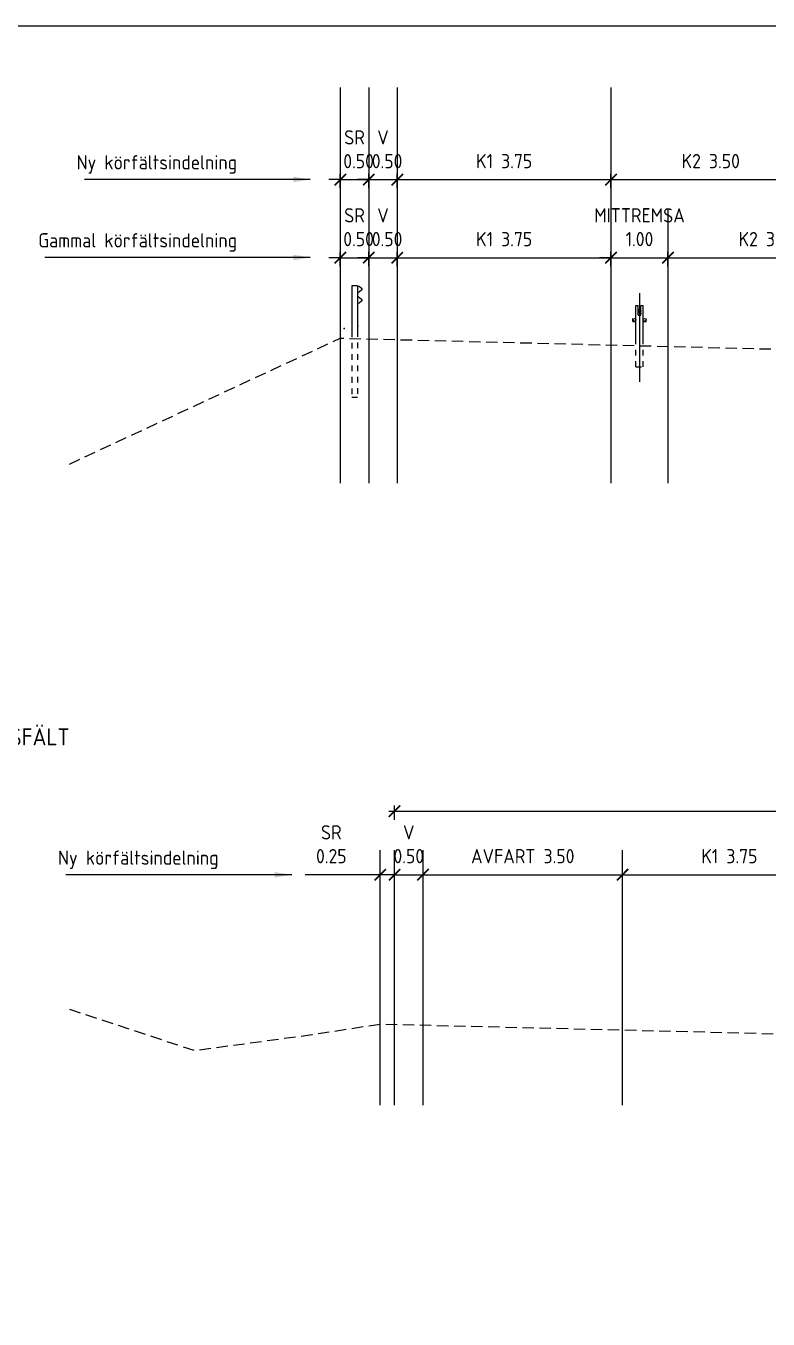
# Model space of a CAD drawing. Header units: metres. Extents: x 166439 to 168621, y 6226863 to 6228959.
# Drawn here: x 166474.9 to 166487.92, y 6226895.64 to 6226918.32 of the extents above; entities that cross this region are included whole.
import ezdxf

# ---------------------------------------------------------------- set-up
doc = ezdxf.new("R2010")
doc.units = ezdxf.units.M
doc.header["$LTSCALE"] = 0.1
doc.header["$MEASUREMENT"] = 0
for name, pattern in [('DASHED_1', [2, 1, -1]), ('DASHED_2', [3, 2, -1]), ('HIDDEN', [0.375, 0.25, -0.125])]:
    doc.linetypes.add(name, pattern=pattern)
doc.layers.get('0').update_dxf_attribs({"linetype": 'CONTINUOUS'})
doc.layers.get('DEFPOINTS').update_dxf_attribs({"color": 5, "linetype": 'CONTINUOUS'})
for name, color, linetype in [('04_mått', 4, 'CONTINUOUS'), ('04_mått_bef', 8, 'CONTINUOUS'), ('04_txt', 1, 'CONTINUOUS'), ('Bef_Räcke', 8, 'CONTINUOUS'), ('M-372A', 8, 'DASHED_2')]:
    doc.layers.add(name, color=color, linetype=linetype)
doc.styles.add('ISO', font='iso.shx')
doc.dimstyles.new('BH90$0', dxfattribs={"dimscale": 0.05, "dimtxt": 2.5, "dimasz": 2, "dimexe": 1, "dimexo": 5, "dimgap": 2, "dimtad": 1, "dimzin": 0, "dimdsep": 46, "dimtxsty": 'ISO', "dimblk1": 'ARCHTICK', "dimblk2": 'ARCHTICK', "dimsah": 1, "dimcen": 1.5, "dimdle": 1, "dimadec": 0, "dimazin": 0, "dimtfac": 1, "dimtix": 1, "dimtmove": 0, "dimatfit": 3, "dimfxl": 1.5, "dimfxlon": 1, "dimtolj": 1, "dimtzin": 0, "dimarcsym": 0})
doc.dimstyles.new('BH90$7', dxfattribs={"dimscale": 0.05, "dimtxt": 2.5, "dimasz": 3, "dimexe": 2, "dimexo": 20, "dimgap": 1, "dimtad": 1, "dimzin": 0, "dimdsep": 46, "dimtxsty": 'ISO', "dimblk1": 'OPEN90', "dimblk2": 'OPEN90', "dimsah": 1, "dimcen": 4, "dimdle": 2, "dimadec": 0, "dimazin": 0, "dimtfac": 1, "dimtix": 1, "dimtmove": 0, "dimatfit": 3, "dimfxl": 2, "dimtolj": 1, "dimtzin": 0, "dimarcsym": 0})

# ---------------------------------------------------------------- blocks, each defined once
blk = doc.blocks.new('_ARCHTICK')
at = {"color": 0, "linetype": 'ByBlock', "const_width": 0.15}
blk.add_lwpolyline([(-0.5, -0.5), (0.5, 0.5)], dxfattribs=at)
blk = doc.blocks.new('*D52')
at = {"layer": '04_mått_bef', "color": 0, "lineweight": -2}
for p, q in [((166480.415, 6226914.101), (166480.415, 6226914.351)), ((166480.915, 6226914.101), (166480.915, 6226914.351)), ((166480.415, 6226914.251), (166480.215, 6226914.251)), ((166480.415, 6226914.251), (166480.915, 6226914.251)), ((166480.915, 6226914.251), (166481.115, 6226914.251))]:
    blk.add_line(p, q, dxfattribs=at)
at = {"layer": 'DEFPOINTS', "color": 0}
for p in [(166480.915, 6226914.251), (166480.415, 6226912.839), (166480.915, 6226912.827)]:
    blk.add_point(p, dxfattribs=at)
at = {"layer": '04_mått_bef', "color": 0, "lineweight": -2, "xscale": 0.2, "yscale": 0.2, "zscale": 0.2}
blk.add_blockref('_ARCHTICK', (166480.415, 6226914.251), dxfattribs=at)
at = {"layer": '04_mått_bef', "color": 0, "lineweight": -2, "xscale": 0.2, "yscale": 0.2, "zscale": 0.2, "rotation": 180}
blk.add_blockref('_ARCHTICK', (166480.915, 6226914.251), dxfattribs=at)
at = {"layer": '04_mått_bef', "color": 0, "insert": (166480.665, 6226914.785), "char_height": 0.25, "attachment_point": 5, "style": 'ISO'}
blk.add_mtext('\\A1;SR\\P 0.50', dxfattribs=at)
blk = doc.blocks.new('*D53')
at = {"layer": '04_mått_bef', "color": 0, "lineweight": -2}
for p, q in [((166480.915, 6226914.101), (166480.915, 6226914.351)), ((166481.415, 6226914.101), (166481.415, 6226914.351)), ((166480.915, 6226914.251), (166480.715, 6226914.251)), ((166480.915, 6226914.251), (166481.415, 6226914.251)), ((166481.415, 6226914.251), (166481.615, 6226914.251))]:
    blk.add_line(p, q, dxfattribs=at)
at = {"layer": 'DEFPOINTS', "color": 0}
for p in [(166481.415, 6226914.251), (166480.915, 6226912.827), (166481.415, 6226912.814)]:
    blk.add_point(p, dxfattribs=at)
at = {"layer": '04_mått_bef', "color": 0, "lineweight": -2, "xscale": 0.2, "yscale": 0.2, "zscale": 0.2}
blk.add_blockref('_ARCHTICK', (166480.915, 6226914.251), dxfattribs=at)
at = {"layer": '04_mått_bef', "color": 0, "lineweight": -2, "xscale": 0.2, "yscale": 0.2, "zscale": 0.2, "rotation": 180}
blk.add_blockref('_ARCHTICK', (166481.415, 6226914.251), dxfattribs=at)
at = {"layer": '04_mått_bef', "color": 0, "insert": (166481.165, 6226914.785), "char_height": 0.25, "attachment_point": 5, "style": 'ISO'}
blk.add_mtext('\\A1;V\\P 0.50', dxfattribs=at)
blk = doc.blocks.new('*D54')
at = {"layer": '04_mått_bef', "color": 0, "lineweight": -2}
for p, q in [((166481.415, 6226914.101), (166481.415, 6226914.351)), ((166485.165, 6226914.101), (166485.165, 6226914.351)), ((166481.315, 6226914.251), (166485.265, 6226914.251))]:
    blk.add_line(p, q, dxfattribs=at)
at = {"layer": 'DEFPOINTS', "color": 0}
for p in [(166485.165, 6226914.251), (166481.415, 6226912.814), (166485.165, 6226912.72)]:
    blk.add_point(p, dxfattribs=at)
at = {"layer": '04_mått_bef', "color": 0, "lineweight": -2, "xscale": 0.2, "yscale": 0.2, "zscale": 0.2, "rotation": 180}
blk.add_blockref('_ARCHTICK', (166481.415, 6226914.251), dxfattribs=at)
at = {"layer": '04_mått_bef', "color": 0, "lineweight": -2, "xscale": 0.2, "yscale": 0.2, "zscale": 0.2}
blk.add_blockref('_ARCHTICK', (166485.165, 6226914.251), dxfattribs=at)
at = {"layer": '04_mått_bef', "color": 0, "insert": (166483.29, 6226914.576), "char_height": 0.25, "attachment_point": 5, "style": 'ISO'}
blk.add_mtext('\\A1;K1 3.75', dxfattribs=at)
blk = doc.blocks.new('*D55')
at = {"layer": '04_mått_bef', "color": 0, "lineweight": -2}
for p, q in [((166485.165, 6226914.101), (166485.165, 6226914.351)), ((166486.165, 6226914.101), (166486.165, 6226914.351)), ((166485.165, 6226914.251), (166484.965, 6226914.251)), ((166485.165, 6226914.251), (166486.165, 6226914.251)), ((166486.165, 6226914.251), (166486.365, 6226914.251))]:
    blk.add_line(p, q, dxfattribs=at)
at = {"layer": 'DEFPOINTS', "color": 0}
for p in [(166486.165, 6226914.251), (166485.165, 6226912.72), (166486.165, 6226912.695)]:
    blk.add_point(p, dxfattribs=at)
at = {"layer": '04_mått_bef', "color": 0, "lineweight": -2, "xscale": 0.2, "yscale": 0.2, "zscale": 0.2}
blk.add_blockref('_ARCHTICK', (166485.165, 6226914.251), dxfattribs=at)
at = {"layer": '04_mått_bef', "color": 0, "lineweight": -2, "xscale": 0.2, "yscale": 0.2, "zscale": 0.2, "rotation": 180}
blk.add_blockref('_ARCHTICK', (166486.165, 6226914.251), dxfattribs=at)
at = {"layer": '04_mått_bef', "color": 0, "insert": (166485.665, 6226914.785), "char_height": 0.25, "attachment_point": 5, "style": 'ISO'}
blk.add_mtext('\\A1;MITTREMSA\\P1.00', dxfattribs=at)
blk = doc.blocks.new('*D56')
at = {"layer": '04_mått_bef', "color": 0, "lineweight": -2}
for p, q in [((166486.165, 6226914.101), (166486.165, 6226914.351)), ((166489.665, 6226914.101), (166489.665, 6226914.351)), ((166486.065, 6226914.251), (166489.765, 6226914.251))]:
    blk.add_line(p, q, dxfattribs=at)
at = {"layer": 'DEFPOINTS', "color": 0}
for p in [(166489.665, 6226914.251), (166486.165, 6226912.695), (166489.665, 6226912.608)]:
    blk.add_point(p, dxfattribs=at)
at = {"layer": '04_mått_bef', "color": 0, "lineweight": -2, "xscale": 0.2, "yscale": 0.2, "zscale": 0.2, "rotation": 180}
blk.add_blockref('_ARCHTICK', (166486.165, 6226914.251), dxfattribs=at)
at = {"layer": '04_mått_bef', "color": 0, "lineweight": -2, "xscale": 0.2, "yscale": 0.2, "zscale": 0.2}
blk.add_blockref('_ARCHTICK', (166489.665, 6226914.251), dxfattribs=at)
at = {"layer": '04_mått_bef', "color": 0, "insert": (166487.915, 6226914.576), "char_height": 0.25, "attachment_point": 5, "style": 'ISO'}
blk.add_mtext('\\A1;K2 3.50', dxfattribs=at)
blk = doc.blocks.new('*D60')
at = {"layer": '04_mått', "color": 0, "lineweight": -2}
for p, q in [((166480.415, 6226915.469), (166480.415, 6226915.719)), ((166480.915, 6226915.469), (166480.915, 6226915.719)), ((166480.415, 6226915.619), (166480.215, 6226915.619)), ((166480.415, 6226915.619), (166480.915, 6226915.619)), ((166480.915, 6226915.619), (166481.115, 6226915.619))]:
    blk.add_line(p, q, dxfattribs=at)
at = {"layer": 'DEFPOINTS', "color": 0}
for p in [(166480.915, 6226915.619), (166480.415, 6226914.207), (166480.915, 6226914.194)]:
    blk.add_point(p, dxfattribs=at)
at = {"layer": '04_mått', "color": 0, "lineweight": -2, "xscale": 0.2, "yscale": 0.2, "zscale": 0.2}
blk.add_blockref('_ARCHTICK', (166480.415, 6226915.619), dxfattribs=at)
at = {"layer": '04_mått', "color": 0, "lineweight": -2, "xscale": 0.2, "yscale": 0.2, "zscale": 0.2, "rotation": 180}
blk.add_blockref('_ARCHTICK', (166480.915, 6226915.619), dxfattribs=at)
at = {"layer": '04_mått', "color": 0, "insert": (166480.665, 6226916.152), "char_height": 0.25, "attachment_point": 5, "style": 'ISO'}
blk.add_mtext('\\A1;SR\\P 0.50', dxfattribs=at)
blk = doc.blocks.new('*D61')
at = {"layer": '04_mått', "color": 0, "lineweight": -2}
for p, q in [((166480.915, 6226915.469), (166480.915, 6226915.719)), ((166481.415, 6226915.469), (166481.415, 6226915.719)), ((166480.915, 6226915.619), (166480.715, 6226915.619)), ((166480.915, 6226915.619), (166481.415, 6226915.619)), ((166481.415, 6226915.619), (166481.615, 6226915.619))]:
    blk.add_line(p, q, dxfattribs=at)
at = {"layer": 'DEFPOINTS', "color": 0}
for p in [(166481.415, 6226915.619), (166480.915, 6226914.194), (166481.415, 6226914.182)]:
    blk.add_point(p, dxfattribs=at)
at = {"layer": '04_mått', "color": 0, "lineweight": -2, "xscale": 0.2, "yscale": 0.2, "zscale": 0.2}
blk.add_blockref('_ARCHTICK', (166480.915, 6226915.619), dxfattribs=at)
at = {"layer": '04_mått', "color": 0, "lineweight": -2, "xscale": 0.2, "yscale": 0.2, "zscale": 0.2, "rotation": 180}
blk.add_blockref('_ARCHTICK', (166481.415, 6226915.619), dxfattribs=at)
at = {"layer": '04_mått', "color": 0, "insert": (166481.165, 6226916.152), "char_height": 0.25, "attachment_point": 5, "style": 'ISO'}
blk.add_mtext('\\A1;V\\P 0.50', dxfattribs=at)
blk = doc.blocks.new('*D62')
at = {"layer": '04_mått', "color": 0, "lineweight": -2}
for p, q in [((166481.415, 6226915.469), (166481.415, 6226915.719)), ((166485.165, 6226915.469), (166485.165, 6226915.719)), ((166481.315, 6226915.619), (166485.265, 6226915.619))]:
    blk.add_line(p, q, dxfattribs=at)
at = {"layer": 'DEFPOINTS', "color": 0}
for p in [(166485.165, 6226915.619), (166481.415, 6226914.182), (166485.165, 6226914.088)]:
    blk.add_point(p, dxfattribs=at)
at = {"layer": '04_mått', "color": 0, "lineweight": -2, "xscale": 0.2, "yscale": 0.2, "zscale": 0.2, "rotation": 180}
blk.add_blockref('_ARCHTICK', (166481.415, 6226915.619), dxfattribs=at)
at = {"layer": '04_mått', "color": 0, "lineweight": -2, "xscale": 0.2, "yscale": 0.2, "zscale": 0.2}
blk.add_blockref('_ARCHTICK', (166485.165, 6226915.619), dxfattribs=at)
at = {"layer": '04_mått', "color": 0, "insert": (166483.29, 6226915.944), "char_height": 0.25, "attachment_point": 5, "style": 'ISO'}
blk.add_mtext('\\A1;K1 3.75', dxfattribs=at)
blk = doc.blocks.new('*D64')
at = {"layer": '04_mått', "color": 0, "lineweight": -2}
for p, q in [((166485.165, 6226915.469), (166485.165, 6226915.719)), ((166488.665, 6226915.469), (166488.665, 6226915.719)), ((166485.065, 6226915.619), (166488.765, 6226915.619))]:
    blk.add_line(p, q, dxfattribs=at)
at = {"layer": 'DEFPOINTS', "color": 0}
for p in [(166488.665, 6226915.619), (166485.165, 6226914.063), (166488.665, 6226913.976)]:
    blk.add_point(p, dxfattribs=at)
at = {"layer": '04_mått', "color": 0, "lineweight": -2, "xscale": 0.2, "yscale": 0.2, "zscale": 0.2, "rotation": 180}
blk.add_blockref('_ARCHTICK', (166485.165, 6226915.619), dxfattribs=at)
at = {"layer": '04_mått', "color": 0, "lineweight": -2, "xscale": 0.2, "yscale": 0.2, "zscale": 0.2}
blk.add_blockref('_ARCHTICK', (166488.665, 6226915.619), dxfattribs=at)
at = {"layer": '04_mått', "color": 0, "insert": (166486.915, 6226915.944), "char_height": 0.25, "attachment_point": 5, "style": 'ISO'}
blk.add_mtext('\\A1;K2 3.50', dxfattribs=at)
blk = doc.blocks.new('STALLINE')
at = {"color": 0}
for p, q in [((-0.065, 1.079), (-0.025, 1.079)), ((-0.065, 0.4), (-0.065, 1.079)), ((-0.025, 0.909), (-0.025, 1.079)), ((-0.025, 0.909), (0.025, 0.909)), ((0.025, 1.079), (0.065, 1.079)), ((0.025, 0.909), (0.025, 1.079)), ((0.065, 0.4), (0.065, 1.079)), ((-0.115, 0.799), (-0.115, 0.849)), ((-0.115, 0.799), (-0.065, 0.799)), ((0.065, 0.799), (0.115, 0.799)), ((0.115, 0.799), (0.115, 0.849))]:
    blk.add_line(p, q, dxfattribs=at)
at = {"color": 0, "linetype": 'HIDDEN'}
for p, q in [((-0.065, 0), (-0.065, 0.4)), ((0.065, 0), (0.065, 0.4)), ((-0.065, 0), (0.065, 0))]:
    blk.add_line(p, q, dxfattribs=at)
at = {"color": 0}
for centre in [(0, 0.985), (0, 0.934), (-0.09, 0.824), (0.09, 0.824)]:
    blk.add_circle(centre, 0.025, dxfattribs=at)
blk = doc.blocks.new('W_räcke')
for p, q in [((-0.047, 0.922), (-0.047, 0.129)), ((-0.047, 0.922), (0.053, 0.922)), ((0.053, 0.922), (0.053, 0.126)), ((0.053, -1.028), (-0.047, -1.028))]:
    blk.add_line(p, q)
at = {"linetype": 'DASHED_1'}
for p, q in [((-0.047, 0.129), (-0.047, -1.028)), ((0.053, 0.126), (0.053, -1.028))]:
    blk.add_line(p, q, dxfattribs=at)
blk.add_lwpolyline([(-0.047, 0.922), (-0.071, 0.919, 0.121491), (-0.075, 0.917), (-0.117, 0.886, 0.509031), (-0.117, 0.847), (-0.057, 0.804, -0.241759), (-0.047, 0.784), (-0.047, 0.769), (-0.047, 0.754, -0.241759), (-0.057, 0.735), (-0.117, 0.692, 0.509031), (-0.117, 0.653), (-0.075, 0.622, 0.121491), (-0.071, 0.62), (-0.047, 0.616)], format="xyb")
for p in [(-0.052, 0.219), (0.183, 0.175)]:
    blk.add_point(p)
blk = doc.blocks.new('_Open90')
at = {"color": 0, "linetype": 'ByBlock', "lineweight": -2}
for p, q in [((0, 0), (-1, 0)), ((-0.5, 0.5), (0, 0)), ((0, 0), (-0.5, -0.5))]:
    blk.add_line(p, q, dxfattribs=at)
blk = doc.blocks.new('*D276')
at = {"layer": '04_mått', "color": 0, "lineweight": -2}
for p, q in [((166481.117, 6226903.431), (166479.799, 6226903.431)), ((166481.117, 6226903.281), (166481.117, 6226903.531)), ((166481.367, 6226903.431), (166481.117, 6226903.431)), ((166481.367, 6226903.281), (166481.367, 6226903.531)), ((166481.367, 6226903.431), (166481.567, 6226903.431))]:
    blk.add_line(p, q, dxfattribs=at)
at = {"layer": 'DEFPOINTS', "color": 0}
for p in [(166481.367, 6226903.431), (166481.117, 6226901.988), (166481.367, 6226901.982)]:
    blk.add_point(p, dxfattribs=at)
at = {"layer": '04_mått', "color": 0, "lineweight": -2, "xscale": 0.2, "yscale": 0.2, "zscale": 0.2}
blk.add_blockref('_ARCHTICK', (166481.117, 6226903.431), dxfattribs=at)
at = {"layer": '04_mått', "color": 0, "lineweight": -2, "xscale": 0.2, "yscale": 0.2, "zscale": 0.2, "rotation": 180}
blk.add_blockref('_ARCHTICK', (166481.367, 6226903.431), dxfattribs=at)
at = {"layer": '04_mått', "color": 0, "insert": (166480.258, 6226903.965), "char_height": 0.25, "attachment_point": 5, "style": 'ISO'}
blk.add_mtext('\\A1;SR\\P0.25', dxfattribs=at)
blk = doc.blocks.new('*D277')
at = {"layer": '04_mått', "color": 0, "lineweight": -2}
for p, q in [((166481.367, 6226903.431), (166481.167, 6226903.431)), ((166481.367, 6226903.281), (166481.367, 6226903.531)), ((166481.367, 6226903.431), (166481.867, 6226903.431)), ((166481.867, 6226903.281), (166481.867, 6226903.531)), ((166481.867, 6226903.431), (166482.067, 6226903.431))]:
    blk.add_line(p, q, dxfattribs=at)
at = {"layer": 'DEFPOINTS', "color": 0}
for p in [(166481.867, 6226903.431), (166481.367, 6226901.982), (166481.867, 6226901.982)]:
    blk.add_point(p, dxfattribs=at)
at = {"layer": '04_mått', "color": 0, "lineweight": -2, "xscale": 0.2, "yscale": 0.2, "zscale": 0.2}
blk.add_blockref('_ARCHTICK', (166481.367, 6226903.431), dxfattribs=at)
at = {"layer": '04_mått', "color": 0, "lineweight": -2, "xscale": 0.2, "yscale": 0.2, "zscale": 0.2, "rotation": 180}
blk.add_blockref('_ARCHTICK', (166481.867, 6226903.431), dxfattribs=at)
at = {"layer": '04_mått', "color": 0, "insert": (166481.617, 6226903.965), "char_height": 0.25, "attachment_point": 5, "style": 'ISO'}
blk.add_mtext('\\A1;V\\P0.50', dxfattribs=at)
blk = doc.blocks.new('*D278')
at = {"layer": '04_mått', "color": 0, "lineweight": -2}
for p, q in [((166481.767, 6226903.431), (166485.467, 6226903.431)), ((166481.867, 6226903.281), (166481.867, 6226903.531)), ((166485.367, 6226903.281), (166485.367, 6226903.531))]:
    blk.add_line(p, q, dxfattribs=at)
at = {"layer": 'DEFPOINTS', "color": 0}
for p in [(166485.367, 6226903.431), (166481.867, 6226901.97), (166485.367, 6226901.885)]:
    blk.add_point(p, dxfattribs=at)
at = {"layer": '04_mått', "color": 0, "lineweight": -2, "xscale": 0.2, "yscale": 0.2, "zscale": 0.2, "rotation": 180}
blk.add_blockref('_ARCHTICK', (166481.867, 6226903.431), dxfattribs=at)
at = {"layer": '04_mått', "color": 0, "lineweight": -2, "xscale": 0.2, "yscale": 0.2, "zscale": 0.2}
blk.add_blockref('_ARCHTICK', (166485.367, 6226903.431), dxfattribs=at)
at = {"layer": '04_mått', "color": 0, "insert": (166483.617, 6226903.756), "char_height": 0.25, "attachment_point": 5, "style": 'ISO'}
blk.add_mtext('\\A1;AVFART 3.50', dxfattribs=at)
blk = doc.blocks.new('*D279')
at = {"layer": '04_mått', "color": 0, "lineweight": -2}
for p, q in [((166485.267, 6226903.431), (166489.217, 6226903.431)), ((166485.367, 6226903.281), (166485.367, 6226903.531)), ((166489.117, 6226903.281), (166489.117, 6226903.531))]:
    blk.add_line(p, q, dxfattribs=at)
at = {"layer": 'DEFPOINTS', "color": 0}
for p in [(166489.117, 6226903.431), (166485.367, 6226901.885), (166489.117, 6226901.788)]:
    blk.add_point(p, dxfattribs=at)
at = {"layer": '04_mått', "color": 0, "lineweight": -2, "xscale": 0.2, "yscale": 0.2, "zscale": 0.2, "rotation": 180}
blk.add_blockref('_ARCHTICK', (166485.367, 6226903.431), dxfattribs=at)
at = {"layer": '04_mått', "color": 0, "lineweight": -2, "xscale": 0.2, "yscale": 0.2, "zscale": 0.2}
blk.add_blockref('_ARCHTICK', (166489.117, 6226903.431), dxfattribs=at)
at = {"layer": '04_mått', "color": 0, "insert": (166487.242, 6226903.756), "char_height": 0.25, "attachment_point": 5, "style": 'ISO'}
blk.add_mtext('\\A1;K1 3.75', dxfattribs=at)
blk = doc.blocks.new('*D284')
at = {"layer": '04_mått', "color": 0, "lineweight": -2}
for p, q in [((166481.367, 6226904.394), (166481.367, 6226904.644)), ((166497.867, 6226904.394), (166497.867, 6226904.644)), ((166481.267, 6226904.544), (166497.967, 6226904.544))]:
    blk.add_line(p, q, dxfattribs=at)
at = {"layer": 'DEFPOINTS', "color": 0}
for p in [(166497.867, 6226904.544), (166481.367, 6226900.906), (166497.867, 6226900.492)]:
    blk.add_point(p, dxfattribs=at)
at = {"layer": '04_mått', "color": 0, "lineweight": -2, "xscale": 0.2, "yscale": 0.2, "zscale": 0.2, "rotation": 180}
blk.add_blockref('_ARCHTICK', (166481.367, 6226904.544), dxfattribs=at)
at = {"layer": '04_mått', "color": 0, "lineweight": -2, "xscale": 0.2, "yscale": 0.2, "zscale": 0.2}
blk.add_blockref('_ARCHTICK', (166497.867, 6226904.544), dxfattribs=at)
at = {"layer": '04_mått', "color": 0, "insert": (166489.617, 6226904.869), "char_height": 0.25, "attachment_point": 5, "style": 'ISO'}
blk.add_mtext('\\A1;16.50', dxfattribs=at)

msp = doc.modelspace()

# ---------------------------------------------------------------- linework, layer by layer
at = {"layer": 'DEFPOINTS', "color": 2}
for p, q in [((166480.4153, 6226917.2334), (166480.4153, 6226912.4311)), ((166480.9153, 6226917.2334), (166480.9153, 6226912.4311)), ((166481.4153, 6226917.2334), (166481.4153, 6226912.4311)), ((166485.1653, 6226917.2334), (166485.1653, 6226912.4311))]:
    msp.add_line(p, q, dxfattribs=at)
at = {"layer": 'DEFPOINTS'}
for p, q in [((166480.4153, 6226915.0977), (166480.4153, 6226910.2954)), ((166480.9153, 6226915.0977), (166480.9153, 6226910.2954)), ((166481.4153, 6226915.0977), (166481.4153, 6226910.2954)), ((166485.1653, 6226915.0977), (166485.1653, 6226910.2954)), ((166486.1653, 6226915.0977), (166486.1653, 6226910.2954)), ((166485.6653, 6226913.6259), (166485.6653, 6226912.074))]:
    msp.add_line(p, q, dxfattribs=at)
at = {"layer": 'DEFPOINTS', "flags": 128}
msp.add_lwpolyline([(166465.8364, 6226918.3159), (166543.9364, 6226918.3159), (166543.9364, 6226862.9159), (166465.8364, 6226862.9159)], close=True, dxfattribs=at)
at = {"layer": 'DEFPOINTS', "color": 2, "flags": 128}
for points in [[(166481.1167, 6226899.3909), (166481.1167, 6226903.861)], [(166481.3667, 6226899.3909), (166481.3667, 6226903.861)], [(166481.8667, 6226899.3909), (166481.8667, 6226903.861)], [(166485.3667, 6226899.3909), (166485.3667, 6226903.861)]]:
    msp.add_lwpolyline(points, dxfattribs=at)
at = {"layer": 'M-372A', "flags": 128}
for points in [[(166475.662, 6226910.6322), (166480.4153, 6226912.8392), (166494.4153, 6226912.4892), (166504.2325, 6226907.8111), (166505.4919, 6226907.6086), (166508.4143, 6226907.5728)], [(166475.662, 6226901.0738), (166477.855, 6226900.3487), (166479.9228, 6226900.6286), (166479.9234, 6226900.6286), (166481.1167, 6226900.813), (166487.1342, 6226900.6663), (166494.1647, 6226900.4775), (166494.1653, 6226900.4775), (166495.9598, 6226900.1807), (166497.4124, 6226899.9541), (166500.5102, 6226901.0792), (166500.5109, 6226901.0793), (166504.2544, 6226902.397), (166504.6674, 6226902.6228), (166504.668, 6226902.6232), (166505.0786, 6226902.7296), (166505.0795, 6226902.7295), (166505.5896, 6226902.7111), (166505.5902, 6226902.7111), (166508.4448, 6226902.6997)]]:
    msp.add_lwpolyline(points, dxfattribs=at)

# ---------------------------------------------------------------- block references
at = {"layer": 'Bef_Räcke', "xscale": -1, "rotation": 359.9999999901738}
msp.add_blockref('W_räcke', (166480.6692, 6226912.8328), dxfattribs=at)
at = {"layer": 'Bef_Räcke'}
msp.add_blockref('STALLINE', (166485.6653, 6226912.3353), dxfattribs=at)

# ---------------------------------------------------------------- texts
at = {"layer": '04_mått', "char_height": 0.25, "attachment_point": 9, "style": 'ISO'}
for s, insert in [('\\A1;Ny körfältsindelning ', (166478.6048, 6226915.7227)), ('\\A1;Gammal körfältsindelning', (166478.6048, 6226914.3549)), ('\\A1;Ny körfältsindelning', (166478.2792, 6226903.5293))]:
    msp.add_mtext(s, dxfattribs=dict(at, insert=insert))
at = {"layer": '04_txt', "color": 3, "style": 'ISO'}
msp.add_text('BREDDNING FÖR PÅFART ÖSTERUT/ ADDITIONSFÄLT', height=0.3, dxfattribs=at).set_placement((166466.7844, 6226905.6984))

# ---------------------------------------------------------------- dimensions: what is measured, and where the dimension line sits
at = {"layer": '04_mått'}
for base, p1, p2, text, picture, middle in [((166480.9153, 6226915.619), (166480.4153, 6226914.207), (166480.9153, 6226914.1945), 'SR\\P <>', '*D60', (166480.6653, 6226916.1524)), ((166481.4153, 6226915.619), (166480.9153, 6226914.1945), (166481.4153, 6226914.182), 'V\\P <>', '*D61', (166481.1653, 6226916.1524)), ((166485.1653, 6226915.619), (166481.4153, 6226914.182), (166485.1653, 6226914.0882), 'K1 <>', '*D62', (166483.2903, 6226915.944)), ((166488.6653, 6226915.619), (166485.1653, 6226914.0632), (166488.6653, 6226913.9757), 'K2 <>', '*D64', (166486.9153, 6226915.944)), ((166481.8667, 6226903.4315), (166481.3667, 6226901.9822), (166481.8667, 6226901.9822), 'V\\P<>', '*D277', (166481.6167, 6226903.9648)), ((166485.3667, 6226903.4315), (166481.8667, 6226901.97), (166485.3667, 6226901.8847), 'AVFART <>', '*D278', (166483.6167, 6226903.7565)), ((166489.1167, 6226903.4315), (166485.3667, 6226901.8847), (166489.1167, 6226901.7884), 'K1 <>', '*D279', (166487.2417, 6226903.7565))]:
    dim = msp.add_linear_dim(base=base, p1=p1, p2=p2, text=text, dimstyle='BH90$0', override={"dimscale": 0.1}, dxfattribs=at)
    dim.commit()
    dim.dimension.update_dxf_attribs({"geometry": picture, "text_midpoint": middle})
dim = msp.add_linear_dim(base=(166497.8667, 6226904.544), p1=(166481.3667, 6226900.9063), p2=(166497.8667, 6226900.4924), dimstyle='BH90$0', override={"dimscale": 0.1}, dxfattribs=at)
dim.commit()
dim.dimension.update_dxf_attribs({"geometry": '*D284', "text_midpoint": (166489.6167, 6226904.544), "dimtype": 160})
dim = msp.add_linear_dim(base=(166481.3667, 6226903.4315), p1=(166481.1167, 6226901.9883), p2=(166481.3667, 6226901.9822), text='SR\\P<>', dimstyle='BH90$0', override={"dimscale": 0.1}, dxfattribs=at)
dim.commit()
dim.dimension.update_dxf_attribs({"geometry": '*D276', "text_midpoint": (166480.2578, 6226903.4315), "dimtype": 160})
at = {"layer": '04_mått_bef'}
for base, p1, p2, text, picture, middle in [((166480.9153, 6226914.2512), (166480.4153, 6226912.8392), (166480.9153, 6226912.8267), 'SR\\P <>', '*D52', (166480.6653, 6226914.7846)), ((166481.4153, 6226914.2512), (166480.9153, 6226912.8267), (166481.4153, 6226912.8142), 'V\\P <>', '*D53', (166481.1653, 6226914.7846)), ((166486.1653, 6226914.2512), (166485.1653, 6226912.7204), (166486.1653, 6226912.6954), 'MITTREMSA\\P<>', '*D55', (166485.6653, 6226914.7846)), ((166485.1653, 6226914.2512), (166481.4153, 6226912.8142), (166485.1653, 6226912.7204), 'K1 <>', '*D54', (166483.2903, 6226914.5762)), ((166489.6653, 6226914.2512), (166486.1653, 6226912.6954), (166489.6653, 6226912.6079), 'K2 <>', '*D56', (166487.9153, 6226914.5762))]:
    dim = msp.add_linear_dim(base=base, p1=p1, p2=p2, text=text, dimstyle='BH90$0', override={"dimscale": 0.1}, dxfattribs=at)
    dim.commit()
    dim.dimension.update_dxf_attribs({"geometry": picture, "text_midpoint": middle})

# ---------------------------------------------------------------- leaders
at = {"layer": '04_mått', "annotation_type": 0, "has_hookline": 1, "hookline_direction": 1}
for points, text_width in [([(166479.8893, 6226915.6227), (166478.7048, 6226915.6227)], 2.6786), ([(166479.8893, 6226914.2549), (166478.7048, 6226914.2549)], 3.375), ([(166479.5636, 6226903.4293), (166478.3792, 6226903.4293)], 2.6786)]:
    msp.add_leader(points, dimstyle='BH90$7', override={"dimscale": 0.1, "dimfxl": 1.5}, dxfattribs=dict(at, text_width=text_width))

doc.saveas('drawing.dxf')
